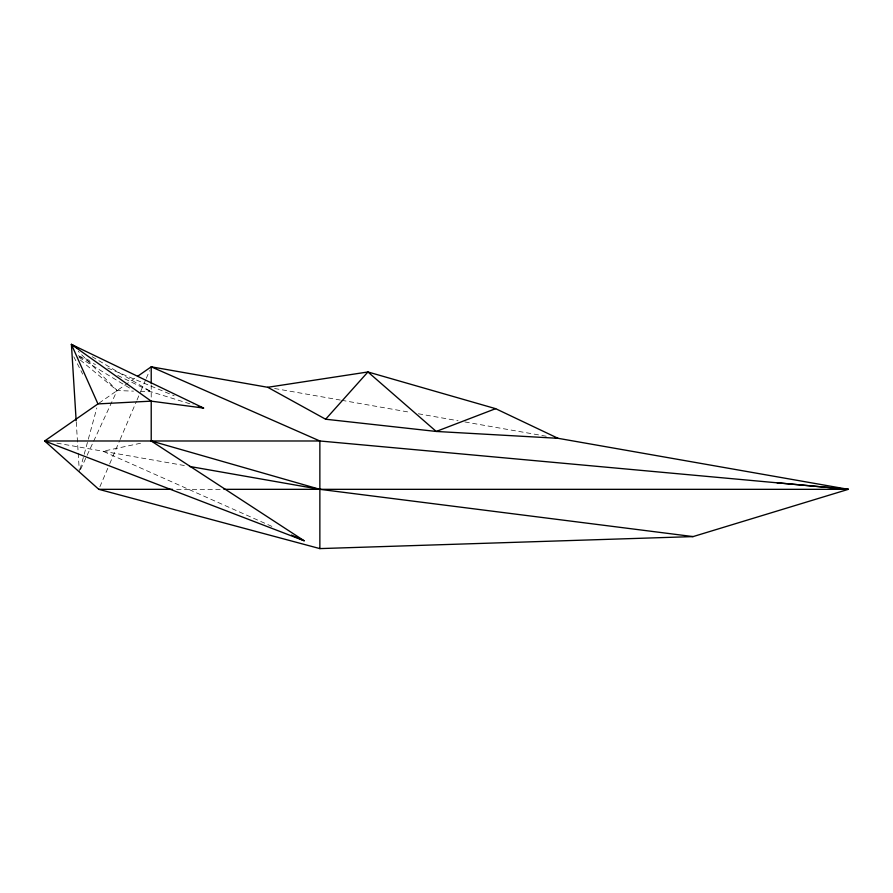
<?xml version="1.0" encoding="UTF-8"?>
<svg xmlns="http://www.w3.org/2000/svg" width="893" height="893" viewBox="0 0 893 893"><rect width="100%" height="100%" fill="white"/><g stroke="black" fill="none" stroke-linecap="round" stroke-linejoin="round"><path stroke-width="0.67" stroke-dasharray="4.46 3.35" d="M80.113 469.316L96.846 407.911M99.893 486.774L109.18 465.086M109.716 463.802L119.55 440.841M120.097 439.557L136.484 401.281M137.02 399.997L140.301 392.34M140.848 391.067L145.76 379.581M146.307 378.308L149.589 370.651M80.537 469.484L117.128 390.542L133.492 391.134M99.067 403.123L136.45 377.103M140.514 443.263L103.03 451.244L272.354 526.602M176.658 489.331L221.151 489.331M140.313 391.38L151.218 391.77L193.122 404.808M56.873 443.129L186.737 465.945M274.575 388.5L340.3 400.053M341.673 400.287L410.144 412.32M418.359 413.772L458.076 420.748M464.918 421.954L547.085 436.387M78.294 355.738L91.075 361.085M107.696 368.028L174.18 395.789M79.332 356.698L95.451 364.556M117.753 375.451L151.218 391.77L91.666 356.419M78.997 357.379L131.092 388.946M80.314 360.046L117.128 390.542L78.227 351.273M73.806 356.787L82.692 374.145M76.262 422.065L79.377 471.995M151.218 384.838L151.218 401.147"/><path stroke-width="1.34" d="M325.632 419.23L367.927 371.968L495.637 408.67L558.036 438.307L436.231 431.453L325.632 419.23L267.733 387.294L151.218 366.822L137.589 376.31M555.301 437.827L848.35 489.331L693.091 536.593L319.861 548.603L98.799 489.331L44.65 440.986L97.94 403.904L151.218 401.147L203.593 408.068L71.418 344.397L76.162 420.826M495.637 408.67L436.231 431.453L367.927 371.968L267.733 387.294M97.94 403.904L71.418 344.397L151.218 401.147L151.218 440.986L304.178 540.767L44.65 440.986L319.861 440.986L848.35 489.331L223.931 489.331M98.799 489.331L172.483 489.331M776.988 482.756L848.35 489.331M189.483 466.425L319.861 489.331L693.091 536.593M44.65 440.986L47.362 441.466M151.218 440.986L319.861 489.331M198.358 406.438L203.593 408.068M291.442 535.097L304.178 540.767M77.378 347.935L71.418 344.397L73.371 346.361M319.861 548.603L319.861 440.986L151.218 366.822L151.218 383.454"/></g></svg>
